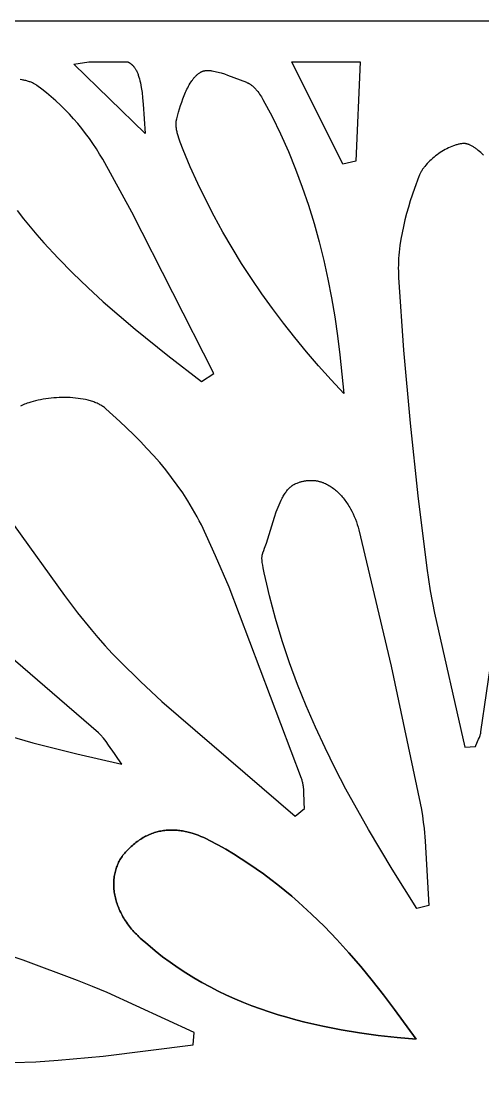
# Model space of a CAD drawing. Header units: millimetres. Extents: x 676 to 2676, y 767 to 1767.
# Drawn here: x 1381 to 1607, y 1251 to 1767 of the extents above; entities that cross this region are included whole.
import ezdxf

# ---------------------------------------------------------------- set-up
doc = ezdxf.new("R2010")
doc.units = ezdxf.units.MM
doc.layers.add('Layer 1', color=7, linetype='Continuous')

msp = doc.modelspace()

# ---------------------------------------------------------------- linework, layer by layer
at = {"layer": 'Layer 1'}
for points in [[(675.98, 767.35), (2675.98, 767.35), (2675.98, 1767.35), (675.98, 1767.35)], [(1432.84, 1747.35), (1432.99, 1747.27), (1433.14, 1747.2), (1433.29, 1747.12), (1433.43, 1747.03), (1433.58, 1746.95), (1433.72, 1746.86), (1433.86, 1746.77), (1434, 1746.68), (1434.13, 1746.58), (1434.27, 1746.49), (1434.4, 1746.39), (1434.53, 1746.28), (1434.66, 1746.18), (1434.79, 1746.07), (1434.91, 1745.96), (1435.03, 1745.84), (1435.16, 1745.73), (1435.28, 1745.61), (1435.39, 1745.49), (1435.51, 1745.36), (1435.62, 1745.24), (1435.74, 1745.11), (1435.85, 1744.97), (1435.96, 1744.84), (1436.17, 1744.56), (1436.37, 1744.27), (1436.57, 1743.97), (1436.77, 1743.65), (1436.96, 1743.33), (1437.14, 1742.99), (1437.31, 1742.64), (1437.48, 1742.28), (1437.65, 1741.9), (1437.81, 1741.52), (1437.96, 1741.12), (1438.11, 1740.7), (1438.26, 1740.28), (1438.39, 1739.84), (1438.66, 1738.92), (1438.91, 1737.95), (1439.14, 1736.93), (1439.35, 1735.84), (1439.55, 1734.7), (1439.92, 1732.25), (1440.24, 1729.55), (1440.53, 1726.59), (1441.55, 1712.08), (1406.52, 1746.12), (1413.88, 1747.35)], [(1547.04, 1747.35), (1544.89, 1698.6), (1538.5, 1697.02), (1513.48, 1747.35)], [(1538.94, 1584.4), (1532.72, 1591.14), (1526.66, 1597.97), (1520.75, 1604.88), (1515, 1611.88), (1509.42, 1618.97), (1504.01, 1626.16), (1498.77, 1633.45), (1493.71, 1640.84), (1488.83, 1648.34), (1484.13, 1655.95), (1479.63, 1663.68), (1475.32, 1671.52), (1471.21, 1679.49), (1467.31, 1687.58), (1463.61, 1695.8), (1460.12, 1704.16), (1458.65, 1707.93), (1458.29, 1708.91), (1457.96, 1709.9), (1457.65, 1710.89), (1457.37, 1711.88), (1457.25, 1712.37), (1457.13, 1712.87), (1457.03, 1713.36), (1456.93, 1713.84), (1456.85, 1714.33), (1456.78, 1714.81), (1456.73, 1715.29), (1456.69, 1715.76), (1456.67, 1716.23), (1456.66, 1716.46), (1456.66, 1716.69), (1456.66, 1716.92), (1456.67, 1717.15), (1456.68, 1717.38), (1456.7, 1717.6), (1456.72, 1717.83), (1456.74, 1718.05), (1456.77, 1718.27), (1456.81, 1718.48), (1456.85, 1718.7), (1456.89, 1718.91), (1456.94, 1719.12), (1457, 1719.33), (1457.9, 1722.53), (1458.89, 1725.83), (1459.43, 1727.49), (1460.01, 1729.14), (1460.63, 1730.76), (1461.28, 1732.34), (1461.63, 1733.12), (1461.99, 1733.88), (1462.36, 1734.62), (1462.74, 1735.35), (1463.14, 1736.06), (1463.55, 1736.75), (1463.98, 1737.41), (1464.42, 1738.05), (1464.64, 1738.37), (1464.87, 1738.67), (1465.11, 1738.97), (1465.34, 1739.26), (1465.59, 1739.55), (1465.83, 1739.82), (1466.08, 1740.09), (1466.34, 1740.36), (1466.6, 1740.61), (1466.86, 1740.86), (1467.13, 1741.09), (1467.4, 1741.32), (1467.68, 1741.54), (1467.96, 1741.75), (1468.25, 1741.96), (1468.54, 1742.15), (1468.65, 1742.22), (1468.76, 1742.29), (1468.87, 1742.35), (1468.99, 1742.41), (1469.11, 1742.47), (1469.23, 1742.52), (1469.35, 1742.57), (1469.48, 1742.62), (1469.6, 1742.67), (1469.73, 1742.71), (1469.86, 1742.75), (1470, 1742.79), (1470.13, 1742.82), (1470.27, 1742.86), (1470.4, 1742.89), (1470.54, 1742.91), (1470.68, 1742.94), (1470.83, 1742.96), (1470.97, 1742.98), (1471.12, 1743), (1471.41, 1743.03), (1471.72, 1743.05), (1472.03, 1743.06), (1472.34, 1743.06), (1472.67, 1743.05), (1472.99, 1743.03), (1473.32, 1743.01), (1473.66, 1742.98), (1474, 1742.94), (1474.35, 1742.89), (1475.06, 1742.78), (1475.78, 1742.64), (1476.52, 1742.47), (1477.27, 1742.29), (1478.03, 1742.08), (1478.81, 1741.85), (1480.37, 1741.35), (1481.96, 1740.79), (1491.17, 1737.25), (1491.33, 1737.19), (1491.48, 1737.13), (1491.63, 1737.06), (1491.79, 1736.99), (1491.94, 1736.92), (1492.09, 1736.84), (1492.24, 1736.76), (1492.39, 1736.68), (1492.54, 1736.59), (1492.69, 1736.5), (1492.99, 1736.31), (1493.28, 1736.11), (1493.57, 1735.9), (1493.86, 1735.67), (1494.15, 1735.44), (1494.43, 1735.2), (1494.7, 1734.95), (1494.98, 1734.69), (1495.25, 1734.42), (1495.51, 1734.14), (1495.77, 1733.86), (1496.03, 1733.57), (1496.28, 1733.28), (1496.77, 1732.68), (1497.24, 1732.06), (1497.69, 1731.43), (1498.12, 1730.8), (1498.53, 1730.16), (1498.91, 1729.52), (1499.27, 1728.89), (1503.75, 1720.43), (1507.91, 1711.88), (1511.78, 1703.24), (1515.35, 1694.52), (1518.64, 1685.72), (1521.65, 1676.84), (1524.4, 1667.89), (1526.9, 1658.86), (1529.15, 1649.77), (1531.17, 1640.61), (1532.97, 1631.39), (1534.55, 1622.1), (1535.93, 1612.76), (1537.11, 1603.36), (1538.11, 1593.9)], [(1580.77, 1332.94), (1574.9, 1331.46), (1562.74, 1350.78), (1551.07, 1370.32), (1540.04, 1390.16), (1534.81, 1400.22), (1529.8, 1410.38), (1525.03, 1420.65), (1520.52, 1431.04), (1516.28, 1441.56), (1512.35, 1452.21), (1508.72, 1463.02), (1505.44, 1473.98), (1502.51, 1485.11), (1501.19, 1490.74), (1499.96, 1496.42), (1499.42, 1498.9), (1499.17, 1500.18), (1499.05, 1500.82), (1498.96, 1501.45), (1498.89, 1502.08), (1498.86, 1502.4), (1498.84, 1502.71), (1498.82, 1503.01), (1498.81, 1503.32), (1498.82, 1503.62), (1498.83, 1503.92), (1498.84, 1504.21), (1498.87, 1504.5), (1498.89, 1504.65), (1498.91, 1504.79), (1498.93, 1504.93), (1498.96, 1505.07), (1498.99, 1505.21), (1499.02, 1505.34), (1499.05, 1505.48), (1499.09, 1505.61), (1499.13, 1505.75), (1499.17, 1505.88), (1499.22, 1506.01), (1499.27, 1506.14), (1499.71, 1507.28), (1500.14, 1508.46), (1500.97, 1510.89), (1505, 1523.77), (1505.86, 1526.27), (1506.76, 1528.67), (1507.24, 1529.82), (1507.73, 1530.94), (1508.23, 1532.02), (1508.76, 1533.06), (1509.03, 1533.56), (1509.31, 1534.05), (1509.59, 1534.52), (1509.87, 1534.98), (1510.17, 1535.43), (1510.47, 1535.87), (1510.77, 1536.28), (1511.08, 1536.69), (1511.4, 1537.08), (1511.73, 1537.45), (1512.06, 1537.81), (1512.23, 1537.98), (1512.4, 1538.14), (1512.57, 1538.31), (1512.74, 1538.46), (1512.92, 1538.62), (1513.1, 1538.77), (1513.28, 1538.91), (1513.46, 1539.05), (1513.64, 1539.19), (1513.83, 1539.32), (1514.02, 1539.44), (1514.21, 1539.56), (1514.4, 1539.68), (1514.59, 1539.79), (1514.79, 1539.89), (1514.99, 1539.99), (1515.19, 1540.09), (1515.39, 1540.18), (1516.12, 1540.48), (1516.49, 1540.61), (1516.85, 1540.74), (1517.21, 1540.86), (1517.57, 1540.98), (1517.93, 1541.08), (1518.28, 1541.18), (1518.64, 1541.27), (1518.99, 1541.35), (1519.34, 1541.43), (1519.7, 1541.5), (1520.04, 1541.56), (1520.39, 1541.61), (1520.74, 1541.66), (1521.08, 1541.7), (1521.42, 1541.73), (1521.76, 1541.76), (1522.1, 1541.78), (1522.44, 1541.79), (1522.78, 1541.79), (1523.11, 1541.79), (1523.44, 1541.79), (1523.77, 1541.77), (1524.1, 1541.75), (1524.43, 1541.72), (1524.75, 1541.69), (1525.08, 1541.65), (1525.4, 1541.6), (1525.72, 1541.55), (1526.03, 1541.49), (1526.35, 1541.43), (1526.66, 1541.36), (1526.98, 1541.28), (1527.29, 1541.2), (1527.6, 1541.11), (1527.9, 1541.02), (1528.21, 1540.92), (1528.51, 1540.81), (1528.81, 1540.7), (1529.11, 1540.59), (1529.41, 1540.47), (1530, 1540.21), (1530.58, 1539.93), (1531.15, 1539.63), (1531.71, 1539.31), (1532.27, 1538.98), (1532.82, 1538.62), (1533.36, 1538.25), (1533.89, 1537.86), (1534.41, 1537.45), (1534.93, 1537.03), (1535.43, 1536.59), (1535.93, 1536.13), (1536.41, 1535.67), (1536.89, 1535.18), (1537.36, 1534.69), (1537.82, 1534.18), (1538.27, 1533.65), (1538.71, 1533.12), (1539.14, 1532.57), (1539.56, 1532.02), (1539.98, 1531.45), (1540.38, 1530.87), (1540.77, 1530.29), (1541.15, 1529.69), (1541.53, 1529.09), (1541.89, 1528.48), (1542.24, 1527.86), (1542.91, 1526.61), (1543.54, 1525.33), (1544.13, 1524.04), (1544.67, 1522.73), (1545.17, 1521.41), (1545.62, 1520.09), (1546.03, 1518.76), (1546.39, 1517.44), (1562.33, 1450.56), (1576.55, 1383.27), (1577.12, 1380.19), (1577.62, 1377.09), (1578.05, 1373.98), (1578.42, 1370.85), (1578.99, 1364.57)], [(1574.53, 1267.32), (1565.2, 1268.19), (1555.94, 1269.24), (1546.76, 1270.5), (1537.67, 1271.99), (1528.68, 1273.73), (1519.79, 1275.76), (1515.4, 1276.89), (1511.03, 1278.09), (1506.7, 1279.38), (1502.4, 1280.76), (1498.13, 1282.22), (1493.9, 1283.78), (1489.71, 1285.43), (1485.55, 1287.18), (1481.44, 1289.04), (1477.36, 1290.99), (1473.33, 1293.06), (1469.34, 1295.23), (1465.39, 1297.52), (1461.49, 1299.93), (1457.63, 1302.45), (1453.82, 1305.1), (1450.06, 1307.88), (1446.36, 1310.78), (1442.7, 1313.82), (1439.09, 1317), (1438.43, 1317.61), (1437.79, 1318.22), (1437.16, 1318.85), (1436.55, 1319.48), (1435.96, 1320.12), (1435.38, 1320.77), (1434.82, 1321.42), (1434.28, 1322.07), (1433.75, 1322.74), (1433.24, 1323.41), (1432.75, 1324.08), (1432.28, 1324.76), (1431.82, 1325.44), (1431.38, 1326.13), (1430.96, 1326.82), (1430.55, 1327.51), (1430.16, 1328.21), (1429.79, 1328.91), (1429.44, 1329.62), (1429.1, 1330.32), (1428.78, 1331.03), (1428.48, 1331.74), (1428.19, 1332.45), (1427.92, 1333.16), (1427.67, 1333.88), (1427.44, 1334.59), (1427.23, 1335.3), (1427.03, 1336.02), (1426.85, 1336.73), (1426.69, 1337.45), (1426.54, 1338.16), (1426.42, 1338.87), (1426.31, 1339.58), (1426.22, 1340.29), (1426.14, 1340.99), (1426.09, 1341.7), (1426.05, 1342.4), (1426.03, 1343.1), (1426.03, 1343.79), (1426.04, 1344.48), (1426.08, 1345.17), (1426.13, 1345.85), (1426.2, 1346.53), (1426.29, 1347.21), (1426.39, 1347.88), (1426.52, 1348.54), (1426.66, 1349.2), (1426.82, 1349.85), (1427, 1350.5), (1427.19, 1351.14), (1427.41, 1351.77), (1427.64, 1352.4), (1427.89, 1353.01), (1428.16, 1353.62), (1428.45, 1354.23), (1428.76, 1354.82), (1429.09, 1355.41), (1429.43, 1355.99), (1429.79, 1356.55), (1430.17, 1357.11), (1430.57, 1357.66), (1430.99, 1358.2), (1431.43, 1358.73), (1431.88, 1359.25), (1432.43, 1359.84), (1432.98, 1360.41), (1433.54, 1360.97), (1434.1, 1361.51), (1434.66, 1362.03), (1435.23, 1362.54), (1435.8, 1363.03), (1436.37, 1363.5), (1436.95, 1363.95), (1437.53, 1364.39), (1438.12, 1364.81), (1438.71, 1365.22), (1439.3, 1365.6), (1439.89, 1365.97), (1440.49, 1366.33), (1441.09, 1366.67), (1441.7, 1366.99), (1442.31, 1367.29), (1442.92, 1367.58), (1443.53, 1367.85), (1444.15, 1368.11), (1444.77, 1368.35), (1445.4, 1368.57), (1446.02, 1368.78), (1446.65, 1368.98), (1447.29, 1369.15), (1447.92, 1369.31), (1448.56, 1369.46), (1449.2, 1369.59), (1449.85, 1369.7), (1450.49, 1369.8), (1451.14, 1369.89), (1451.79, 1369.96), (1452.45, 1370.01), (1453.11, 1370.05), (1453.77, 1370.07), (1454.43, 1370.08), (1455.09, 1370.08), (1455.76, 1370.06), (1456.43, 1370.02), (1457.1, 1369.97), (1457.77, 1369.91), (1458.45, 1369.83), (1459.13, 1369.74), (1459.81, 1369.63), (1460.49, 1369.51), (1461.17, 1369.37), (1461.86, 1369.22), (1462.55, 1369.06), (1463.24, 1368.88), (1463.93, 1368.69), (1464.62, 1368.48), (1466.02, 1368.03), (1467.42, 1367.53), (1468.82, 1366.97), (1470.23, 1366.36), (1471.65, 1365.69), (1473.07, 1364.98), (1477.07, 1362.84), (1481, 1360.62), (1484.85, 1358.34), (1488.64, 1355.98), (1492.36, 1353.55), (1496.02, 1351.05), (1499.62, 1348.48), (1503.15, 1345.85), (1506.63, 1343.16), (1510.05, 1340.4), (1513.41, 1337.58), (1516.72, 1334.7), (1523.19, 1328.78), (1529.47, 1322.64), (1535.57, 1316.29), (1541.5, 1309.76), (1547.29, 1303.05), (1552.95, 1296.17), (1558.49, 1289.15), (1563.92, 1281.99)], [(1574.53, 1267.32), (1563.92, 1281.99), (1558.49, 1289.15), (1552.95, 1296.17), (1547.29, 1303.05), (1541.5, 1309.76), (1535.57, 1316.29), (1529.47, 1322.64), (1523.19, 1328.78), (1516.72, 1334.7), (1513.41, 1337.58), (1510.05, 1340.4), (1506.63, 1343.16), (1503.15, 1345.85), (1499.62, 1348.48), (1496.02, 1351.05), (1492.36, 1353.55), (1488.64, 1355.98), (1484.85, 1358.34), (1481, 1360.62), (1477.07, 1362.84), (1473.07, 1364.98), (1471.65, 1365.69), (1470.23, 1366.36), (1468.82, 1366.97), (1467.42, 1367.53), (1466.02, 1368.03), (1464.62, 1368.48), (1463.93, 1368.69), (1463.24, 1368.88), (1462.55, 1369.06), (1461.86, 1369.22), (1461.17, 1369.37), (1460.49, 1369.51), (1459.81, 1369.63), (1459.13, 1369.74), (1458.45, 1369.83), (1457.77, 1369.91), (1457.1, 1369.97), (1456.43, 1370.02), (1455.76, 1370.06), (1455.09, 1370.08), (1454.43, 1370.08), (1453.77, 1370.07), (1453.11, 1370.05), (1452.45, 1370.01), (1451.79, 1369.96), (1451.14, 1369.89), (1450.49, 1369.8), (1449.85, 1369.7), (1449.2, 1369.59), (1448.56, 1369.46), (1447.92, 1369.31), (1447.29, 1369.15), (1446.65, 1368.98), (1446.02, 1368.78), (1445.4, 1368.57), (1444.77, 1368.35), (1444.15, 1368.11), (1443.53, 1367.85), (1442.92, 1367.58), (1442.31, 1367.29), (1441.7, 1366.99), (1441.09, 1366.67), (1440.49, 1366.33), (1439.89, 1365.97), (1439.3, 1365.6), (1438.71, 1365.22), (1438.12, 1364.81), (1437.53, 1364.39), (1436.95, 1363.95), (1436.37, 1363.5), (1435.8, 1363.03), (1435.23, 1362.54), (1434.66, 1362.03), (1434.1, 1361.51), (1433.54, 1360.97), (1432.98, 1360.41), (1432.43, 1359.84), (1431.88, 1359.25), (1431.43, 1358.73), (1430.99, 1358.2), (1430.57, 1357.66), (1430.17, 1357.11), (1429.79, 1356.55), (1429.43, 1355.99), (1429.09, 1355.41), (1428.76, 1354.82), (1428.45, 1354.23), (1428.16, 1353.62), (1427.89, 1353.01), (1427.64, 1352.4), (1427.41, 1351.77), (1427.19, 1351.14), (1427, 1350.5), (1426.82, 1349.85), (1426.66, 1349.2), (1426.52, 1348.54), (1426.39, 1347.88), (1426.29, 1347.21), (1426.2, 1346.53), (1426.13, 1345.85), (1426.08, 1345.17), (1426.04, 1344.48), (1426.03, 1343.79), (1426.03, 1343.1), (1426.05, 1342.4), (1426.09, 1341.7), (1426.14, 1340.99), (1426.22, 1340.29), (1426.31, 1339.58), (1426.42, 1338.87), (1426.54, 1338.16), (1426.69, 1337.45), (1426.85, 1336.73), (1427.03, 1336.02), (1427.23, 1335.3), (1427.44, 1334.59), (1427.67, 1333.88), (1427.92, 1333.16), (1428.19, 1332.45), (1428.48, 1331.74), (1428.78, 1331.03), (1429.1, 1330.32), (1429.44, 1329.62), (1429.79, 1328.91), (1430.16, 1328.21), (1430.55, 1327.51), (1430.96, 1326.82), (1431.38, 1326.13), (1431.82, 1325.44), (1432.28, 1324.76), (1432.75, 1324.08), (1433.24, 1323.41), (1433.75, 1322.74), (1434.28, 1322.07), (1434.82, 1321.42), (1435.38, 1320.77), (1435.96, 1320.12), (1436.55, 1319.48), (1437.16, 1318.85), (1437.79, 1318.22), (1438.43, 1317.61), (1439.09, 1317), (1442.7, 1313.82), (1446.36, 1310.78), (1450.06, 1307.88), (1453.82, 1305.1), (1457.63, 1302.45), (1461.49, 1299.93), (1465.39, 1297.52), (1469.34, 1295.23), (1473.33, 1293.06), (1477.36, 1290.99), (1481.44, 1289.04), (1485.55, 1287.18), (1489.71, 1285.43), (1493.9, 1283.78), (1498.13, 1282.22), (1502.4, 1280.76), (1506.7, 1279.38), (1511.03, 1278.09), (1515.4, 1276.89), (1519.79, 1275.76), (1528.68, 1273.73), (1537.67, 1271.99), (1546.76, 1270.5), (1555.94, 1269.24), (1565.2, 1268.19)]]:
    msp.add_lwpolyline(points, close=True, dxfattribs=at)
for points in [[(1378.56, 1674.26), (1381.74, 1670.2), (1385, 1666.22), (1388.33, 1662.3), (1391.72, 1658.44), (1398.69, 1650.9), (1405.89, 1643.58), (1413.3, 1636.47), (1420.9, 1629.52), (1428.65, 1622.74), (1436.55, 1616.09), (1452.66, 1603.11), (1469.05, 1590.41), (1475.17, 1594.28), (1434.84, 1673.46), (1420.65, 1699.43), (1419.12, 1702.03), (1417.52, 1704.6), (1415.84, 1707.15), (1414.08, 1709.66), (1412.25, 1712.14), (1410.35, 1714.57), (1408.38, 1716.96), (1406.35, 1719.3), (1404.26, 1721.59), (1402.12, 1723.81), (1399.93, 1725.98), (1397.68, 1728.08), (1395.39, 1730.1), (1393.07, 1732.06), (1390.7, 1733.93), (1388.3, 1735.71), (1388.14, 1735.83), (1387.98, 1735.94), (1387.64, 1736.15), (1387.3, 1736.36), (1386.95, 1736.55), (1386.58, 1736.74), (1386.21, 1736.92), (1385.82, 1737.1), (1385.42, 1737.26), (1385.02, 1737.41), (1384.61, 1737.56), (1384.19, 1737.7), (1383.76, 1737.83), (1383.32, 1737.95), (1382.87, 1738.07), (1382.42, 1738.18), (1381.96, 1738.28), (1381.5, 1738.37), (1381.03, 1738.45), (1380.07, 1738.6)], [(1607.6, 1701.46), (1606.96, 1702.09), (1606.31, 1702.71), (1605.66, 1703.29), (1605, 1703.84), (1604.34, 1704.36), (1604.01, 1704.61), (1603.69, 1704.85), (1603.36, 1705.08), (1603.03, 1705.29), (1602.71, 1705.5), (1602.38, 1705.7), (1602.06, 1705.89), (1601.74, 1706.06), (1601.43, 1706.23), (1601.11, 1706.38), (1600.8, 1706.52), (1600.49, 1706.65), (1600.18, 1706.76), (1600.03, 1706.81), (1599.88, 1706.86), (1599.73, 1706.91), (1599.58, 1706.95), (1599.43, 1706.99), (1599.29, 1707.03), (1599.14, 1707.06), (1598.99, 1707.09), (1598.85, 1707.11), (1598.71, 1707.13), (1598.57, 1707.15), (1598.43, 1707.17), (1598.29, 1707.18), (1598.15, 1707.18), (1598.01, 1707.19), (1597.88, 1707.19), (1597.74, 1707.18), (1597.61, 1707.17), (1597.24, 1707.14), (1596.86, 1707.09), (1596.48, 1707.03), (1596.1, 1706.97), (1595.71, 1706.89), (1595.32, 1706.8), (1594.92, 1706.71), (1594.52, 1706.6), (1594.12, 1706.48), (1593.72, 1706.36), (1593.32, 1706.23), (1592.91, 1706.08), (1592.09, 1705.77), (1591.27, 1705.43), (1590.45, 1705.05), (1589.63, 1704.65), (1588.81, 1704.21), (1587.99, 1703.75), (1587.19, 1703.26), (1586.39, 1702.75), (1585.6, 1702.22), (1584.82, 1701.66), (1584.06, 1701.09), (1583.32, 1700.49), (1582.59, 1699.88), (1581.89, 1699.26), (1581.21, 1698.61), (1580.55, 1697.96), (1579.92, 1697.3), (1579.32, 1696.62), (1578.76, 1695.94), (1578.48, 1695.59), (1578.22, 1695.25), (1577.97, 1694.9), (1577.72, 1694.55), (1577.49, 1694.2), (1577.26, 1693.85), (1577.05, 1693.5), (1576.84, 1693.15), (1576.65, 1692.8), (1576.46, 1692.45), (1576.29, 1692.09), (1576.13, 1691.74), (1575.98, 1691.39), (1575.84, 1691.04), (1573.67, 1685.09), (1571.65, 1678.99), (1570.71, 1675.9), (1569.84, 1672.78), (1569.02, 1669.65), (1568.28, 1666.51), (1567.62, 1663.36), (1567.05, 1660.2), (1566.58, 1657.04), (1566.2, 1653.89), (1566.06, 1652.32), (1565.94, 1650.75), (1565.85, 1649.18), (1565.8, 1647.62), (1565.77, 1646.06), (1565.78, 1644.5), (1565.81, 1642.96), (1565.89, 1641.41), (1568.35, 1605.64), (1571.51, 1569.9), (1575.34, 1534.23), (1579.8, 1498.64), (1581.48, 1487.56), (1583.49, 1476.53), (1598.38, 1410.7), (1603.66, 1411.11), (1603.84, 1411.55), (1605.2, 1414.64), (1605.57, 1415.53), (1605.73, 1415.97), (1605.89, 1416.42), (1606.03, 1416.87), (1606.09, 1417.1), (1606.15, 1417.32), (1606.21, 1417.55), (1606.26, 1417.78), (1606.3, 1418.01), (1606.34, 1418.24), (1614.64, 1475.29)], [(1377.15, 1519.68), (1401.86, 1485.21), (1408.27, 1476.78), (1414.89, 1468.56), (1418.3, 1464.54), (1421.77, 1460.6), (1425.33, 1456.74), (1428.98, 1452.97), (1439.22, 1442.93), (1449.72, 1433.16), (1515.04, 1376.81), (1519.71, 1380.65), (1519.64, 1381.58), (1519.59, 1382.52), (1519.52, 1384.41), (1519.42, 1388.2), (1519.37, 1389.14), (1519.3, 1390.07), (1519.2, 1390.99), (1519.15, 1391.45), (1519.08, 1391.9), (1519.01, 1392.35), (1518.92, 1392.8), (1518.83, 1393.24), (1518.73, 1393.68), (1518.61, 1394.11), (1518.48, 1394.54), (1518.34, 1394.97), (1518.19, 1395.39), (1482.67, 1489.37), (1476.07, 1504.72), (1469.06, 1519.86), (1468.05, 1521.88), (1467.01, 1523.89), (1465.92, 1525.89), (1464.79, 1527.87), (1462.42, 1531.8), (1459.9, 1535.66), (1457.25, 1539.46), (1454.47, 1543.19), (1451.58, 1546.87), (1448.59, 1550.48), (1445.51, 1554.02), (1442.34, 1557.5), (1439.1, 1560.91), (1435.81, 1564.25), (1429.07, 1570.73), (1422.22, 1576.91), (1422.03, 1577.07), (1421.84, 1577.23), (1421.65, 1577.39), (1421.45, 1577.54), (1421.05, 1577.84), (1420.63, 1578.12), (1420.19, 1578.4), (1419.74, 1578.67), (1419.28, 1578.93), (1418.81, 1579.17), (1418.32, 1579.41), (1417.82, 1579.64), (1417.31, 1579.86), (1416.79, 1580.07), (1416.25, 1580.27), (1415.71, 1580.46), (1415.16, 1580.64), (1414.59, 1580.81), (1414.02, 1580.98), (1413.44, 1581.13), (1412.25, 1581.42), (1411.04, 1581.66), (1409.79, 1581.88), (1408.52, 1582.06), (1407.24, 1582.2), (1405.93, 1582.32), (1404.61, 1582.4), (1403.28, 1582.45), (1401.94, 1582.47), (1400.6, 1582.46), (1399.26, 1582.42), (1397.92, 1582.35), (1396.58, 1582.26), (1395.26, 1582.14), (1393.95, 1581.99), (1392.65, 1581.81), (1391.37, 1581.61), (1390.11, 1581.38), (1388.88, 1581.13), (1387.68, 1580.86), (1386.5, 1580.56), (1385.37, 1580.24), (1384.27, 1579.9), (1383.56, 1579.66), (1382.87, 1579.4), (1382.2, 1579.13), (1381.54, 1578.84), (1380.9, 1578.53), (1380.27, 1578.21)], [(1365.3, 1418.89), (1386.37, 1412.91), (1407.95, 1407.44), (1430.09, 1402.45), (1428.1, 1405.17), (1426.39, 1407.63), (1423.51, 1411.82), (1422.25, 1413.59), (1421.64, 1414.4), (1421.03, 1415.16), (1420.42, 1415.88), (1420.12, 1416.22), (1419.8, 1416.55), (1419.49, 1416.87), (1419.17, 1417.19), (1418.84, 1417.49), (1418.51, 1417.79), (1335.78, 1489.2)], [(1376.76, 1255.89), (1387.78, 1256.31), (1398.81, 1257), (1420.86, 1259.04), (1464.97, 1264.66), (1465.54, 1270.61), (1422.76, 1290.22), (1415.55, 1293.27), (1408.28, 1296.17), (1381.5, 1306.14), (1374.76, 1308.45)]]:
    msp.add_lwpolyline(points, dxfattribs=at)

doc.saveas('drawing.dxf')
